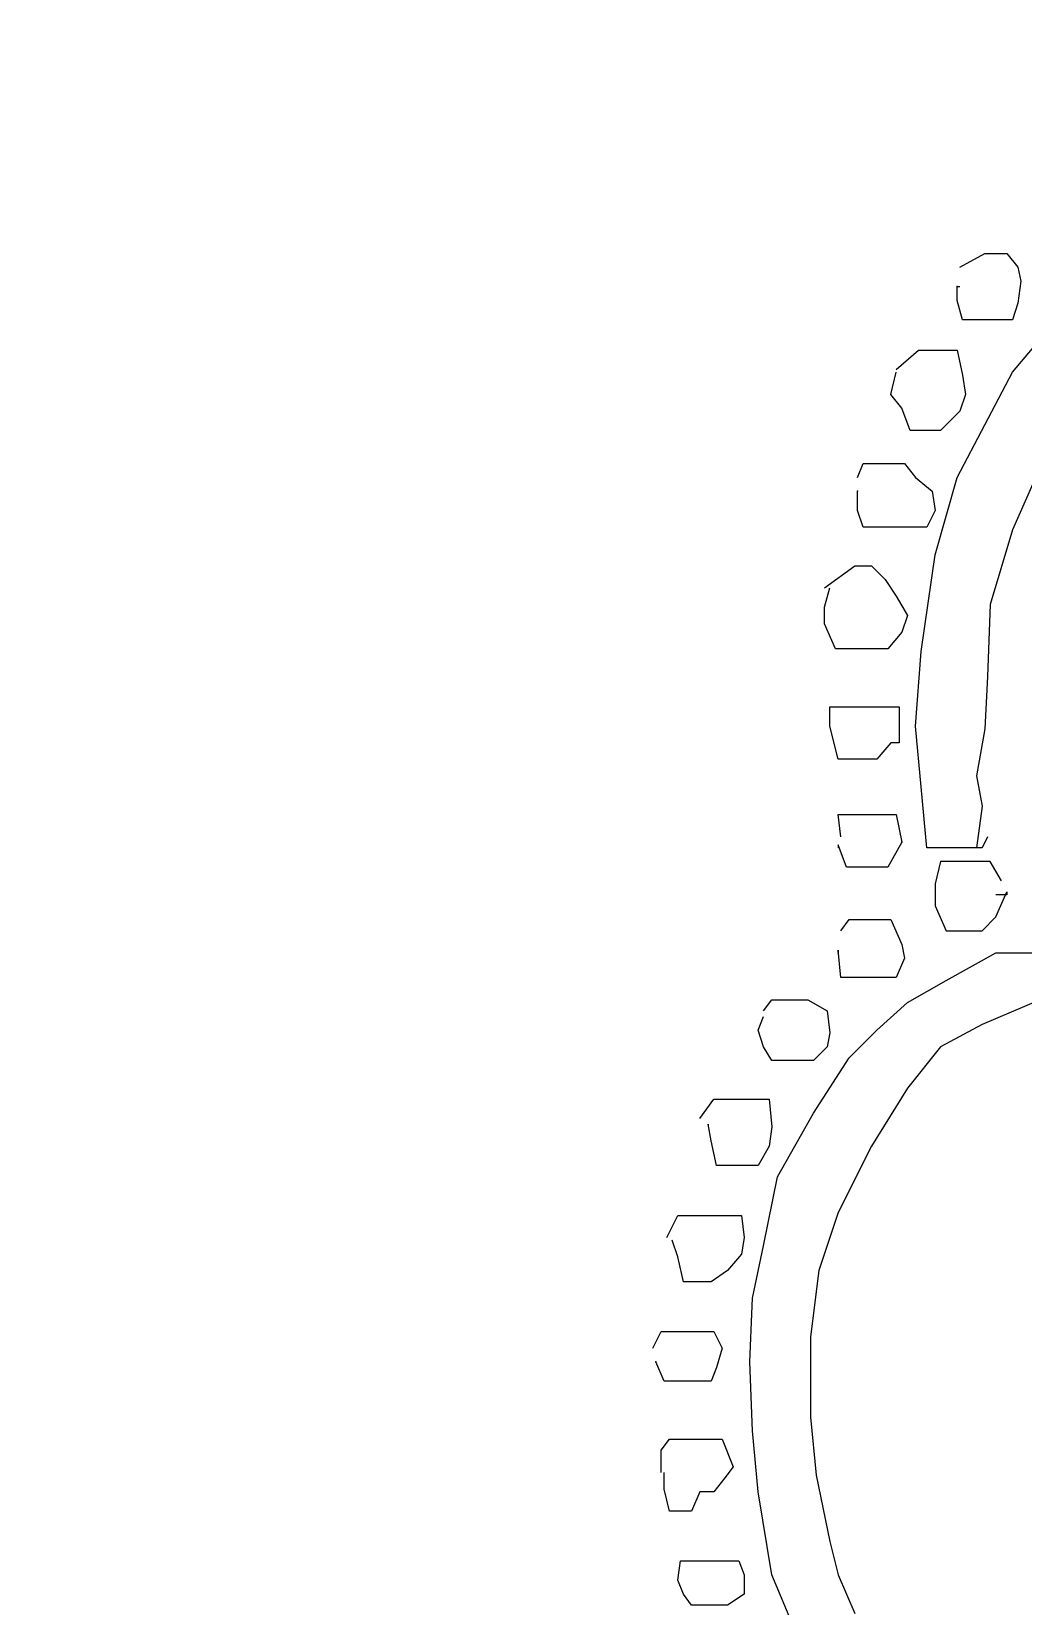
# Model space of a CAD drawing. Extents: x 731654 to 732244, y 4380181 to 4381208.
# Drawn here: x 731675.59 to 731679.18, y 4381042.99 to 4381048.68 of the extents above; entities that cross this region are included whole.
import ezdxf

# ---------------------------------------------------------------- set-up
doc = ezdxf.new("R2010")
doc.units = 0
doc.layers.get('0').update_dxf_attribs({"linetype": 'CONTINUOUS'})

msp = doc.modelspace()

# ---------------------------------------------------------------- linework, layer by layer
at = {"color": 0, "linetype": 'CONTINUOUS'}
for p, q in [((731678.95, 4381047.83), (731679.04, 4381047.88)), ((731678.95, 4381047.83), (731679.04, 4381047.88)), ((731679.04, 4381047.88), (731679.12, 4381047.88)), ((731679.04, 4381047.88), (731679.12, 4381047.88)), ((731679.12, 4381047.88), (731679.16, 4381047.83)), ((731679.12, 4381047.88), (731679.16, 4381047.83)), ((731679.16, 4381047.83), (731679.17, 4381047.78)), ((731679.16, 4381047.83), (731679.17, 4381047.78)), ((731678.94, 4381047.71), (731678.94, 4381047.76)), ((731678.94, 4381047.76), (731678.95, 4381047.76)), ((731678.94, 4381047.71), (731678.94, 4381047.76)), ((731678.94, 4381047.76), (731678.95, 4381047.76)), ((731679.17, 4381047.78), (731679.16, 4381047.7)), ((731679.17, 4381047.78), (731679.16, 4381047.7)), ((731678.96, 4381047.64), (731678.94, 4381047.71)), ((731678.96, 4381047.64), (731678.94, 4381047.71)), ((731679.14, 4381047.45), (731679.35, 4381047.7)), ((731679.16, 4381047.7), (731679.14, 4381047.64)), ((731679.14, 4381047.45), (731679.35, 4381047.7)), ((731679.16, 4381047.7), (731679.14, 4381047.64)), ((731678.99, 4381047.64), (731678.96, 4381047.64)), ((731678.99, 4381047.64), (731678.96, 4381047.64)), ((731679.04, 4381047.64), (731678.99, 4381047.64)), ((731679.04, 4381047.64), (731678.99, 4381047.64)), ((731679.08, 4381047.64), (731679.04, 4381047.64)), ((731679.08, 4381047.64), (731679.04, 4381047.64)), ((731679.14, 4381047.64), (731679.08, 4381047.64)), ((731679.14, 4381047.64), (731679.08, 4381047.64)), ((731678.72, 4381047.46), (731678.8, 4381047.53)), ((731678.72, 4381047.46), (731678.8, 4381047.53)), ((731678.8, 4381047.53), (731678.88, 4381047.53)), ((731678.8, 4381047.53), (731678.88, 4381047.53)), ((731678.88, 4381047.53), (731678.94, 4381047.53)), ((731678.88, 4381047.53), (731678.94, 4381047.53)), ((731678.94, 4381047.53), (731678.96, 4381047.44)), ((731678.94, 4381047.53), (731678.96, 4381047.44)), ((731678.7, 4381047.37), (731678.72, 4381047.45)), ((731678.7, 4381047.37), (731678.72, 4381047.45)), ((731678.94, 4381047.07), (731679.14, 4381047.45)), ((731678.94, 4381047.07), (731679.14, 4381047.45)), ((731678.96, 4381047.44), (731678.97, 4381047.37)), ((731678.96, 4381047.44), (731678.97, 4381047.37)), ((731678.74, 4381047.32), (731678.7, 4381047.37)), ((731678.74, 4381047.32), (731678.7, 4381047.37)), ((731678.97, 4381047.37), (731678.95, 4381047.31)), ((731678.97, 4381047.37), (731678.95, 4381047.31)), ((731678.77, 4381047.24), (731678.74, 4381047.32)), ((731678.77, 4381047.24), (731678.74, 4381047.32)), ((731678.95, 4381047.31), (731678.88, 4381047.24)), ((731678.95, 4381047.31), (731678.88, 4381047.24)), ((731678.81, 4381047.24), (731678.77, 4381047.24)), ((731678.81, 4381047.24), (731678.77, 4381047.24)), ((731678.88, 4381047.24), (731678.81, 4381047.24)), ((731678.88, 4381047.24), (731678.81, 4381047.24)), ((731678.58, 4381047.07), (731678.6, 4381047.12)), ((731678.58, 4381047.07), (731678.6, 4381047.12)), ((731678.6, 4381047.12), (731678.69, 4381047.12)), ((731678.6, 4381047.12), (731678.69, 4381047.12)), ((731678.69, 4381047.12), (731678.75, 4381047.12)), ((731678.69, 4381047.12), (731678.75, 4381047.12)), ((731678.75, 4381047.12), (731678.79, 4381047.07)), ((731678.75, 4381047.12), (731678.79, 4381047.07)), ((731679.26, 4381047.15), (731679.14, 4381046.88)), ((731679.26, 4381047.15), (731679.14, 4381046.88)), ((731678.79, 4381047.07), (731678.85, 4381047.02)), ((731678.79, 4381047.07), (731678.85, 4381047.02)), ((731678.86, 4381046.79), (731678.94, 4381047.07)), ((731678.86, 4381046.79), (731678.94, 4381047.07)), ((731678.58, 4381046.95), (731678.58, 4381047.02)), ((731678.58, 4381046.95), (731678.58, 4381047.02)), ((731678.85, 4381047.02), (731678.86, 4381046.95)), ((731678.85, 4381047.02), (731678.86, 4381046.95)), ((731678.6, 4381046.89), (731678.58, 4381046.95)), ((731678.6, 4381046.89), (731678.58, 4381046.95)), ((731678.86, 4381046.95), (731678.83, 4381046.89)), ((731678.86, 4381046.95), (731678.83, 4381046.89)), ((731678.63, 4381046.89), (731678.6, 4381046.89)), ((731678.63, 4381046.89), (731678.6, 4381046.89)), ((731678.68, 4381046.89), (731678.63, 4381046.89)), ((731678.68, 4381046.89), (731678.63, 4381046.89)), ((731678.76, 4381046.89), (731678.68, 4381046.89)), ((731678.76, 4381046.89), (731678.68, 4381046.89)), ((731678.83, 4381046.89), (731678.76, 4381046.89)), ((731678.83, 4381046.89), (731678.76, 4381046.89)), ((731679.14, 4381046.88), (731679.06, 4381046.61)), ((731679.14, 4381046.88), (731679.06, 4381046.61)), ((731678.81, 4381046.44), (731678.86, 4381046.79)), ((731678.81, 4381046.44), (731678.86, 4381046.79)), ((731678.46, 4381046.67), (731678.57, 4381046.75)), ((731678.46, 4381046.67), (731678.57, 4381046.75)), ((731678.57, 4381046.75), (731678.63, 4381046.75)), ((731678.57, 4381046.75), (731678.63, 4381046.75)), ((731678.63, 4381046.75), (731678.68, 4381046.7)), ((731678.63, 4381046.75), (731678.68, 4381046.7)), ((731678.46, 4381046.6), (731678.48, 4381046.67)), ((731678.46, 4381046.6), (731678.48, 4381046.67)), ((731678.68, 4381046.7), (731678.72, 4381046.64)), ((731678.68, 4381046.7), (731678.72, 4381046.64)), ((731678.72, 4381046.64), (731678.76, 4381046.57)), ((731678.72, 4381046.64), (731678.76, 4381046.57)), ((731679.06, 4381046.61), (731679.05, 4381046.35)), ((731679.06, 4381046.61), (731679.05, 4381046.35)), ((731678.46, 4381046.54), (731678.46, 4381046.6)), ((731678.46, 4381046.54), (731678.46, 4381046.6)), ((731678.76, 4381046.57), (731678.74, 4381046.51)), ((731678.76, 4381046.57), (731678.74, 4381046.51)), ((731678.5, 4381046.45), (731678.46, 4381046.54)), ((731678.5, 4381046.45), (731678.46, 4381046.54)), ((731678.74, 4381046.51), (731678.69, 4381046.45)), ((731678.74, 4381046.51), (731678.69, 4381046.45)), ((731678.55, 4381046.45), (731678.5, 4381046.45)), ((731678.55, 4381046.45), (731678.5, 4381046.45)), ((731678.64, 4381046.45), (731678.55, 4381046.45)), ((731678.64, 4381046.45), (731678.55, 4381046.45)), ((731678.69, 4381046.45), (731678.64, 4381046.45)), ((731678.69, 4381046.45), (731678.64, 4381046.45)), ((731678.79, 4381046.17), (731678.81, 4381046.44)), ((731678.79, 4381046.17), (731678.81, 4381046.44)), ((731679.05, 4381046.35), (731679.04, 4381046.16)), ((731679.05, 4381046.35), (731679.04, 4381046.16)), ((731678.48, 4381046.17), (731678.48, 4381046.24)), ((731678.48, 4381046.24), (731678.51, 4381046.24)), ((731678.48, 4381046.17), (731678.48, 4381046.24)), ((731678.48, 4381046.24), (731678.51, 4381046.24)), ((731678.51, 4381046.24), (731678.57, 4381046.24)), ((731678.51, 4381046.24), (731678.57, 4381046.24)), ((731678.57, 4381046.24), (731678.63, 4381046.24)), ((731678.57, 4381046.24), (731678.63, 4381046.24)), ((731678.63, 4381046.24), (731678.68, 4381046.24)), ((731678.63, 4381046.24), (731678.68, 4381046.24)), ((731678.68, 4381046.24), (731678.73, 4381046.24)), ((731678.68, 4381046.24), (731678.73, 4381046.24)), ((731678.73, 4381046.24), (731678.73, 4381046.17)), ((731678.73, 4381046.24), (731678.73, 4381046.17)), ((731678.51, 4381046.05), (731678.48, 4381046.17)), ((731678.51, 4381046.05), (731678.48, 4381046.17)), ((731678.73, 4381046.17), (731678.73, 4381046.11)), ((731678.73, 4381046.17), (731678.73, 4381046.11)), ((731678.81, 4381045.95), (731678.79, 4381046.17)), ((731678.81, 4381045.95), (731678.79, 4381046.17)), ((731679.04, 4381046.16), (731679.01, 4381045.99)), ((731679.04, 4381046.16), (731679.01, 4381045.99)), ((731678.7, 4381046.11), (731678.65, 4381046.05)), ((731678.7, 4381046.11), (731678.65, 4381046.05)), ((731678.73, 4381046.11), (731678.7, 4381046.11)), ((731678.73, 4381046.11), (731678.7, 4381046.11)), ((731678.52, 4381046.05), (731678.51, 4381046.05)), ((731678.52, 4381046.05), (731678.51, 4381046.05)), ((731678.55, 4381046.05), (731678.52, 4381046.05)), ((731678.55, 4381046.05), (731678.52, 4381046.05)), ((731678.6, 4381046.05), (731678.55, 4381046.05)), ((731678.6, 4381046.05), (731678.55, 4381046.05)), ((731678.65, 4381046.05), (731678.6, 4381046.05)), ((731678.65, 4381046.05), (731678.6, 4381046.05)), ((731679.01, 4381045.99), (731679.03, 4381045.88)), ((731679.01, 4381045.99), (731679.03, 4381045.88)), ((731678.83, 4381045.73), (731678.81, 4381045.95)), ((731678.83, 4381045.73), (731678.81, 4381045.95)), ((731679.03, 4381045.88), (731679.01, 4381045.73)), ((731679.03, 4381045.88), (731679.01, 4381045.73)), ((731678.52, 4381045.77), (731678.51, 4381045.85)), ((731678.51, 4381045.85), (731678.55, 4381045.85)), ((731678.52, 4381045.77), (731678.51, 4381045.85)), ((731678.51, 4381045.85), (731678.55, 4381045.85)), ((731678.55, 4381045.85), (731678.6, 4381045.85)), ((731678.55, 4381045.85), (731678.6, 4381045.85)), ((731678.6, 4381045.85), (731678.67, 4381045.85)), ((731678.6, 4381045.85), (731678.67, 4381045.85)), ((731678.67, 4381045.85), (731678.72, 4381045.85)), ((731678.67, 4381045.85), (731678.72, 4381045.85)), ((731678.72, 4381045.85), (731678.74, 4381045.75)), ((731678.72, 4381045.85), (731678.74, 4381045.75)), ((731679.05, 4381045.77), (731679.03, 4381045.73)), ((731679.05, 4381045.77), (731679.03, 4381045.73)), ((731678.54, 4381045.66), (731678.51, 4381045.74)), ((731678.51, 4381045.74), (731678.51, 4381045.73)), ((731678.54, 4381045.66), (731678.51, 4381045.74)), ((731678.51, 4381045.74), (731678.51, 4381045.73)), ((731678.74, 4381045.75), (731678.69, 4381045.66)), ((731678.74, 4381045.75), (731678.69, 4381045.66)), ((731678.85, 4381045.73), (731678.83, 4381045.73)), ((731678.85, 4381045.73), (731678.83, 4381045.73)), ((731678.88, 4381045.73), (731678.85, 4381045.73)), ((731678.88, 4381045.73), (731678.85, 4381045.73)), ((731678.97, 4381045.73), (731678.88, 4381045.73)), ((731678.97, 4381045.73), (731678.88, 4381045.73)), ((731679.03, 4381045.73), (731678.97, 4381045.73)), ((731679.03, 4381045.73), (731678.97, 4381045.73)), ((731678.58, 4381045.66), (731678.54, 4381045.66)), ((731678.58, 4381045.66), (731678.54, 4381045.66)), ((731678.65, 4381045.66), (731678.58, 4381045.66)), ((731678.65, 4381045.66), (731678.58, 4381045.66)), ((731678.69, 4381045.66), (731678.65, 4381045.66)), ((731678.69, 4381045.66), (731678.65, 4381045.66)), ((731678.88, 4381045.68), (731678.86, 4381045.6)), ((731678.88, 4381045.68), (731678.86, 4381045.6)), ((731678.96, 4381045.68), (731678.88, 4381045.68)), ((731678.96, 4381045.68), (731678.88, 4381045.68)), ((731679.06, 4381045.68), (731678.96, 4381045.68)), ((731679.06, 4381045.68), (731678.96, 4381045.68)), ((731679.1, 4381045.61), (731679.06, 4381045.68)), ((731679.1, 4381045.61), (731679.06, 4381045.68)), ((731678.86, 4381045.6), (731678.86, 4381045.52)), ((731678.86, 4381045.6), (731678.86, 4381045.52)), ((731679.08, 4381045.48), (731679.12, 4381045.57)), ((731679.08, 4381045.48), (731679.12, 4381045.57)), ((731679.12, 4381045.56), (731679.08, 4381045.56)), ((731679.12, 4381045.56), (731679.08, 4381045.56)), ((731679.12, 4381045.57), (731679.12, 4381045.56)), ((731679.12, 4381045.57), (731679.12, 4381045.56)), ((731678.52, 4381045.43), (731678.55, 4381045.47)), ((731678.52, 4381045.43), (731678.55, 4381045.47)), ((731678.55, 4381045.47), (731678.63, 4381045.47)), ((731678.55, 4381045.47), (731678.63, 4381045.47)), ((731678.63, 4381045.47), (731678.65, 4381045.47)), ((731678.63, 4381045.47), (731678.65, 4381045.47)), ((731678.65, 4381045.47), (731678.7, 4381045.47)), ((731678.65, 4381045.47), (731678.7, 4381045.47)), ((731678.7, 4381045.47), (731678.74, 4381045.38)), ((731678.7, 4381045.47), (731678.74, 4381045.38)), ((731678.86, 4381045.52), (731678.9, 4381045.43)), ((731678.86, 4381045.52), (731678.9, 4381045.43)), ((731679.03, 4381045.43), (731679.08, 4381045.48)), ((731679.03, 4381045.43), (731679.08, 4381045.48)), ((731678.9, 4381045.43), (731678.95, 4381045.43)), ((731678.9, 4381045.43), (731678.95, 4381045.43)), ((731678.95, 4381045.43), (731679.03, 4381045.43)), ((731678.95, 4381045.43), (731679.03, 4381045.43)), ((731678.52, 4381045.26), (731678.51, 4381045.36)), ((731678.51, 4381045.36), (731678.51, 4381045.35)), ((731678.52, 4381045.26), (731678.51, 4381045.36)), ((731678.51, 4381045.36), (731678.51, 4381045.35)), ((731678.74, 4381045.38), (731678.75, 4381045.33)), ((731678.74, 4381045.38), (731678.75, 4381045.33)), ((731678.75, 4381045.33), (731678.72, 4381045.26)), ((731678.75, 4381045.33), (731678.72, 4381045.26)), ((731678.9, 4381045.25), (731679.08, 4381045.35)), ((731678.9, 4381045.25), (731679.08, 4381045.35)), ((731679.08, 4381045.35), (731679.27, 4381045.35)), ((731679.08, 4381045.35), (731679.27, 4381045.35)), ((731678.55, 4381045.26), (731678.52, 4381045.26)), ((731678.55, 4381045.26), (731678.52, 4381045.26)), ((731678.6, 4381045.26), (731678.55, 4381045.26)), ((731678.6, 4381045.26), (731678.55, 4381045.26)), ((731678.65, 4381045.26), (731678.6, 4381045.26)), ((731678.65, 4381045.26), (731678.6, 4381045.26)), ((731678.72, 4381045.26), (731678.65, 4381045.26)), ((731678.72, 4381045.26), (731678.65, 4381045.26)), ((731678.76, 4381045.17), (731678.9, 4381045.25)), ((731678.76, 4381045.17), (731678.9, 4381045.25)), ((731678.24, 4381045.14), (731678.27, 4381045.18)), ((731678.24, 4381045.14), (731678.27, 4381045.18)), ((731678.27, 4381045.18), (731678.33, 4381045.18)), ((731678.27, 4381045.18), (731678.33, 4381045.18)), ((731678.33, 4381045.18), (731678.4, 4381045.18)), ((731678.33, 4381045.18), (731678.4, 4381045.18)), ((731678.4, 4381045.18), (731678.47, 4381045.14)), ((731678.4, 4381045.18), (731678.47, 4381045.14)), ((731678.47, 4381045.14), (731678.48, 4381045.06)), ((731678.47, 4381045.14), (731678.48, 4381045.06)), ((731678.65, 4381045.07), (731678.76, 4381045.17)), ((731678.65, 4381045.07), (731678.76, 4381045.17)), ((731679.24, 4381045.18), (731679.03, 4381045.09)), ((731679.24, 4381045.18), (731679.03, 4381045.09)), ((731678.22, 4381045.07), (731678.24, 4381045.12)), ((731678.22, 4381045.07), (731678.24, 4381045.12)), ((731678.24, 4381045.01), (731678.22, 4381045.07)), ((731678.24, 4381045.01), (731678.22, 4381045.07)), ((731678.55, 4381044.97), (731678.65, 4381045.07)), ((731678.55, 4381044.97), (731678.65, 4381045.07)), ((731679.03, 4381045.09), (731678.88, 4381045.01)), ((731679.03, 4381045.09), (731678.88, 4381045.01)), ((731678.48, 4381045.06), (731678.47, 4381045.01)), ((731678.48, 4381045.06), (731678.47, 4381045.01)), ((731678.27, 4381044.96), (731678.24, 4381045.01)), ((731678.27, 4381044.96), (731678.24, 4381045.01)), ((731678.34, 4381044.96), (731678.27, 4381044.96)), ((731678.34, 4381044.96), (731678.27, 4381044.96)), ((731678.42, 4381044.96), (731678.34, 4381044.96)), ((731678.42, 4381044.96), (731678.34, 4381044.96)), ((731678.47, 4381045.01), (731678.42, 4381044.96)), ((731678.47, 4381045.01), (731678.42, 4381044.96)), ((731678.42, 4381044.77), (731678.55, 4381044.97)), ((731678.42, 4381044.77), (731678.55, 4381044.97)), ((731678.88, 4381045.01), (731678.76, 4381044.86)), ((731678.88, 4381045.01), (731678.76, 4381044.86)), ((731678.76, 4381044.86), (731678.63, 4381044.65)), ((731678.76, 4381044.86), (731678.63, 4381044.65)), ((731678.01, 4381044.75), (731678.06, 4381044.82)), ((731678.01, 4381044.75), (731678.06, 4381044.82)), ((731678.06, 4381044.82), (731678.15, 4381044.82)), ((731678.06, 4381044.82), (731678.15, 4381044.82)), ((731678.15, 4381044.82), (731678.19, 4381044.82)), ((731678.15, 4381044.82), (731678.19, 4381044.82)), ((731678.19, 4381044.82), (731678.26, 4381044.82)), ((731678.19, 4381044.82), (731678.26, 4381044.82)), ((731678.26, 4381044.82), (731678.27, 4381044.72)), ((731678.26, 4381044.82), (731678.27, 4381044.72)), ((731678.05, 4381044.67), (731678.04, 4381044.73)), ((731678.04, 4381044.73), (731678.04, 4381044.72)), ((731678.05, 4381044.67), (731678.04, 4381044.73)), ((731678.04, 4381044.73), (731678.04, 4381044.72)), ((731678.29, 4381044.54), (731678.42, 4381044.77)), ((731678.29, 4381044.54), (731678.42, 4381044.77)), ((731678.07, 4381044.58), (731678.05, 4381044.67)), ((731678.07, 4381044.58), (731678.05, 4381044.67)), ((731678.27, 4381044.72), (731678.26, 4381044.65)), ((731678.27, 4381044.72), (731678.26, 4381044.65)), ((731678.26, 4381044.65), (731678.22, 4381044.58)), ((731678.26, 4381044.65), (731678.22, 4381044.58)), ((731678.63, 4381044.65), (731678.51, 4381044.41)), ((731678.63, 4381044.65), (731678.51, 4381044.41)), ((731678.15, 4381044.58), (731678.07, 4381044.58)), ((731678.15, 4381044.58), (731678.07, 4381044.58)), ((731678.22, 4381044.58), (731678.15, 4381044.58)), ((731678.22, 4381044.58), (731678.15, 4381044.58)), ((731678.24, 4381044.29), (731678.29, 4381044.54)), ((731678.24, 4381044.29), (731678.29, 4381044.54)), ((731677.89, 4381044.32), (731677.93, 4381044.4)), ((731677.89, 4381044.32), (731677.93, 4381044.4)), ((731677.93, 4381044.4), (731677.98, 4381044.4)), ((731677.93, 4381044.4), (731677.98, 4381044.4)), ((731677.98, 4381044.4), (731678.05, 4381044.4)), ((731677.98, 4381044.4), (731678.05, 4381044.4)), ((731678.05, 4381044.4), (731678.13, 4381044.4)), ((731678.05, 4381044.4), (731678.13, 4381044.4)), ((731678.13, 4381044.4), (731678.16, 4381044.4)), ((731678.13, 4381044.4), (731678.16, 4381044.4)), ((731678.16, 4381044.4), (731678.17, 4381044.32)), ((731678.16, 4381044.4), (731678.17, 4381044.32)), ((731678.51, 4381044.41), (731678.44, 4381044.2)), ((731678.51, 4381044.41), (731678.44, 4381044.2)), ((731677.93, 4381044.25), (731677.91, 4381044.31)), ((731677.93, 4381044.25), (731677.91, 4381044.31)), ((731678.17, 4381044.32), (731678.16, 4381044.26)), ((731678.17, 4381044.32), (731678.16, 4381044.26)), ((731678.2, 4381044.1), (731678.24, 4381044.29)), ((731678.2, 4381044.1), (731678.24, 4381044.29)), ((731677.95, 4381044.16), (731677.93, 4381044.25)), ((731677.95, 4381044.16), (731677.93, 4381044.25)), ((731678.16, 4381044.26), (731678.11, 4381044.2)), ((731678.16, 4381044.26), (731678.11, 4381044.2)), ((731677.98, 4381044.16), (731677.95, 4381044.16)), ((731677.98, 4381044.16), (731677.95, 4381044.16)), ((731678.05, 4381044.16), (731677.98, 4381044.16)), ((731678.05, 4381044.16), (731677.98, 4381044.16)), ((731678.11, 4381044.2), (731678.05, 4381044.16)), ((731678.11, 4381044.2), (731678.05, 4381044.16)), ((731678.44, 4381044.2), (731678.41, 4381043.96)), ((731678.44, 4381044.2), (731678.41, 4381043.96)), ((731678.19, 4381043.87), (731678.2, 4381044.1)), ((731678.19, 4381043.87), (731678.2, 4381044.1)), ((731677.84, 4381043.92), (731677.87, 4381043.98)), ((731677.84, 4381043.92), (731677.87, 4381043.98)), ((731677.87, 4381043.98), (731677.88, 4381043.98)), ((731677.87, 4381043.98), (731677.88, 4381043.98)), ((731677.88, 4381043.98), (731677.95, 4381043.98)), ((731677.88, 4381043.98), (731677.95, 4381043.98)), ((731677.95, 4381043.98), (731678.01, 4381043.98)), ((731677.95, 4381043.98), (731678.01, 4381043.98)), ((731678.01, 4381043.98), (731678.06, 4381043.98)), ((731678.01, 4381043.98), (731678.06, 4381043.98)), ((731678.06, 4381043.98), (731678.09, 4381043.92)), ((731678.06, 4381043.98), (731678.09, 4381043.92)), ((731678.41, 4381043.96), (731678.41, 4381043.67)), ((731678.41, 4381043.96), (731678.41, 4381043.67)), ((731678.09, 4381043.92), (731678.07, 4381043.85)), ((731678.09, 4381043.92), (731678.07, 4381043.85)), ((731677.88, 4381043.8), (731677.85, 4381043.87)), ((731677.88, 4381043.8), (731677.85, 4381043.87)), ((731678.07, 4381043.85), (731678.05, 4381043.8)), ((731678.07, 4381043.85), (731678.05, 4381043.8)), ((731678.2, 4381043.62), (731678.19, 4381043.87)), ((731678.2, 4381043.62), (731678.19, 4381043.87)), ((731677.93, 4381043.8), (731677.88, 4381043.8)), ((731677.93, 4381043.8), (731677.88, 4381043.8)), ((731677.98, 4381043.8), (731677.93, 4381043.8)), ((731677.98, 4381043.8), (731677.93, 4381043.8)), ((731678.05, 4381043.8), (731677.98, 4381043.8)), ((731678.05, 4381043.8), (731677.98, 4381043.8)), ((731678.41, 4381043.67), (731678.43, 4381043.46)), ((731678.41, 4381043.67), (731678.43, 4381043.46)), ((731677.87, 4381043.55), (731677.9, 4381043.59)), ((731677.87, 4381043.55), (731677.9, 4381043.59)), ((731677.9, 4381043.59), (731677.98, 4381043.59)), ((731677.9, 4381043.59), (731677.98, 4381043.59)), ((731677.98, 4381043.59), (731678.05, 4381043.59)), ((731677.98, 4381043.59), (731678.05, 4381043.59)), ((731678.05, 4381043.59), (731678.09, 4381043.59)), ((731678.05, 4381043.59), (731678.09, 4381043.59)), ((731678.09, 4381043.59), (731678.13, 4381043.49)), ((731678.09, 4381043.59), (731678.13, 4381043.49)), ((731678.22, 4381043.4), (731678.2, 4381043.62)), ((731678.22, 4381043.4), (731678.2, 4381043.62)), ((731677.87, 4381043.47), (731677.87, 4381043.55)), ((731677.87, 4381043.47), (731677.87, 4381043.55)), ((731678.13, 4381043.49), (731678.1, 4381043.45)), ((731678.13, 4381043.49), (731678.1, 4381043.45)), ((731677.88, 4381043.41), (731677.88, 4381043.47)), ((731677.88, 4381043.41), (731677.88, 4381043.47)), ((731678.1, 4381043.45), (731678.06, 4381043.4)), ((731678.1, 4381043.45), (731678.06, 4381043.4)), ((731678.43, 4381043.46), (731678.48, 4381043.22)), ((731678.43, 4381043.46), (731678.48, 4381043.22)), ((731677.9, 4381043.33), (731677.88, 4381043.41)), ((731677.9, 4381043.33), (731677.88, 4381043.41)), ((731678.01, 4381043.4), (731677.98, 4381043.33)), ((731678.01, 4381043.4), (731677.98, 4381043.33)), ((731678.06, 4381043.4), (731678.01, 4381043.4)), ((731678.06, 4381043.4), (731678.01, 4381043.4)), ((731678.27, 4381043.1), (731678.22, 4381043.4)), ((731678.27, 4381043.1), (731678.22, 4381043.4)), ((731677.98, 4381043.33), (731677.9, 4381043.33)), ((731677.98, 4381043.33), (731677.9, 4381043.33)), ((731678.48, 4381043.22), (731678.51, 4381043.1)), ((731678.48, 4381043.22), (731678.51, 4381043.1)), ((731677.93, 4381043.08), (731677.94, 4381043.15)), ((731677.93, 4381043.08), (731677.94, 4381043.15)), ((731677.94, 4381043.15), (731677.98, 4381043.15)), ((731677.94, 4381043.15), (731677.98, 4381043.15)), ((731677.98, 4381043.15), (731678.04, 4381043.15)), ((731677.98, 4381043.15), (731678.04, 4381043.15)), ((731678.04, 4381043.15), (731678.09, 4381043.15)), ((731678.04, 4381043.15), (731678.09, 4381043.15)), ((731678.09, 4381043.15), (731678.15, 4381043.15)), ((731678.09, 4381043.15), (731678.15, 4381043.15)), ((731678.15, 4381043.15), (731678.17, 4381043.1)), ((731678.15, 4381043.15), (731678.17, 4381043.1)), ((731677.95, 4381043.03), (731677.93, 4381043.08)), ((731677.95, 4381043.03), (731677.93, 4381043.08)), ((731678.17, 4381043.1), (731678.17, 4381043.03)), ((731678.17, 4381043.1), (731678.17, 4381043.03)), ((731678.4, 4381042.79), (731678.27, 4381043.1)), ((731678.4, 4381042.79), (731678.27, 4381043.1)), ((731678.51, 4381043.1), (731678.57, 4381042.96)), ((731678.51, 4381043.1), (731678.57, 4381042.96)), ((731677.98, 4381042.99), (731677.95, 4381043.03)), ((731677.98, 4381042.99), (731677.95, 4381043.03)), ((731678.17, 4381043.03), (731678.11, 4381042.99)), ((731678.17, 4381043.03), (731678.11, 4381042.99)), ((731678.05, 4381042.99), (731677.98, 4381042.99)), ((731678.05, 4381042.99), (731677.98, 4381042.99)), ((731678.11, 4381042.99), (731678.05, 4381042.99)), ((731678.11, 4381042.99), (731678.05, 4381042.99))]:
    msp.add_line(p, q, dxfattribs=at)
for p in [(731678.94, 4381047.76), (731678.94, 4381047.76), (731678.7, 4381047.37), (731678.7, 4381047.37), (731678.58, 4381047.02), (731678.58, 4381047.02), (731678.74, 4381045.75), (731678.74, 4381045.75), (731678.51, 4381045.35), (731678.51, 4381045.35), (731677.85, 4381043.87), (731677.85, 4381043.87)]:
    msp.add_point(p, dxfattribs=at)

# ---------------------------------------------------------------- meshes
mesh = msp.add_polyface(dxfattribs=at)
corners = [(731962.5, 4380181), (731654.5, 4381207.5), (732244, 4380181), (732244, 4381207.5), (731654.5, 4380181)]
mesh.append_faces([[corners[k] for k in face] for face in [(0, 1, 4), (1, 0, 2, 3)]], dxfattribs={"vtx0": -1, "color": 0})
mesh = msp.add_polyface(dxfattribs=at)
corners = [(731945.58, 4381021), (731945.58, 4381201.5), (731664.5, 4381201.5), (731664.5, 4381021)]
mesh.append_faces([[corners[k] for k in face] for face in [(0, 1, 2, 3)]], dxfattribs={"color": 0})

doc.saveas('drawing.dxf')
